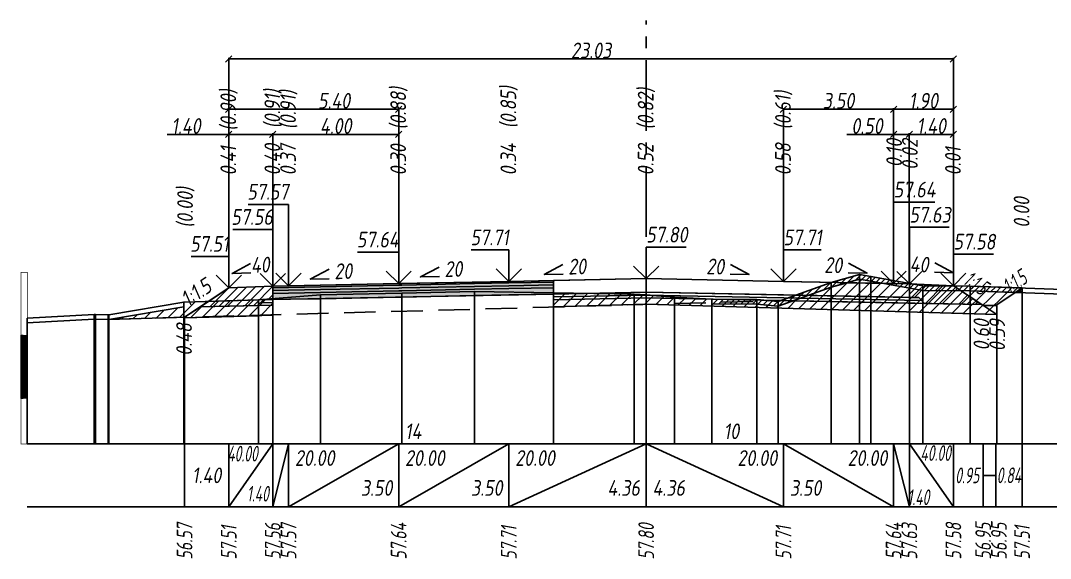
# Model space of a CAD drawing. Extents: x -717 to 1451, y -133302 to 233.
# Drawn here: x 80.4 to 244, y -76728.2 to -76642.7 of the extents above; entities that cross this region are included whole.
import ezdxf
from ezdxf.enums import TextEntityAlignment as Align

# ---------------------------------------------------------------- set-up
doc = ezdxf.new("R2010")
doc.units = 0
doc.linetypes.add('осевая2', pattern=[1.125, 0.75, -0.125, 0.125, -0.125])
doc.linetypes.add('штриховая', pattern=[0.75, 0.5, -0.25])
for name, color, linetype in [('Интерполированный поперечник', 2, 'Continuous'), ('Код_514', 1, 'Continuous'), ('Контур_0', 7, 'Continuous'), ('Контур_2521', 7, 'Continuous'), ('Контур_2564', 7, 'Continuous'), ('Контур_2660', 7, 'Continuous'), ('Контур_2665', 7, 'Continuous'), ('Контур_400', 7, 'Continuous'), ('Контур_508', 7, 'Continuous'), ('Контур_512', 7, 'Continuous'), ('Контур_513', 7, 'Continuous'), ('Красный поперечник', 1, 'Continuous'), ('Линейка абсолютных высот', 7, 'Continuous'), ('Объём_2501', 7, 'Continuous'), ('Объём_2564', 7, 'Continuous'), ('Объём_2650', 7, 'Continuous'), ('Объём_2660', 7, 'Continuous'), ('Объём_2661', 7, 'Continuous'), ('Объём_2662', 7, 'Continuous'), ('Объём_2663', 7, 'Continuous'), ('Объём_2664', 7, 'Continuous'), ('Объём_2665', 7, 'Continuous'), ('Объём_2666', 7, 'Continuous'), ('Объём_2753', 7, 'Continuous'), ('Ось', 1, 'осевая2'), ('Откосы', 7, 'Continuous'), ('Отметки покрытия', 7, 'Continuous'), ('Рабочие отметки', 7, 'Continuous'), ('Рабочие отметки доп.', 7, 'Continuous'), ('Слои выравнивания', 7, 'Continuous'), ('Таблица', 7, 'Continuous'), ('Уклоны проезжей части', 7, 'Continuous'), ('Черный поперечник', 3, 'Continuous')]:
    doc.layers.add(name, color=color, linetype=linetype)
for name, color, linetype, true_color in [('Контур_2540', 2, 'Continuous', 0xffff00), ('Контур_2560', 2, 'Continuous', 0xffff00), ('Контур_2561', 7, 'Continuous', 0xff8040), ('Контур_2562', 3, 'Continuous', 0x00ff00), ('Контур_2563', 7, 'Continuous', 0xff8000), ('Контур_2570', 7, 'Continuous', 0x80ff00), ('Контур_2725', 7, 'Continuous', 0x323232), ('Контур_2736', 4, 'Continuous', 0x00ffff), ('Контур_2760', 7, 'Continuous', 0x323232), ('Контур_2761', 7, 'Continuous', 0x323232), ('Контур_2762', 7, 'Continuous', 0x323232), ('Контур_2763', 7, 'Continuous', 0x323232), ('Контур_402', 7, 'Continuous', 0xff6464), ('Контур_703', 4, 'Continuous', 0x00ffff), ('Контур_707', 4, 'Continuous', 0x00ffff), ('Контур_720', 131, 'Continuous', 0xaaffff), ('Объём_2500', 7, 'Continuous', 0xc0c0c0), ('Объём_2520', 7, 'Continuous', 0x80ffff), ('Объём_2540', 2, 'Continuous', 0xffff00), ('Объём_2560', 2, 'Continuous', 0xffff00), ('Объём_2561', 7, 'Continuous', 0xff8040), ('Объём_2562', 3, 'Continuous', 0x00ff00), ('Объём_2563', 7, 'Continuous', 0xff8000), ('Объём_2570', 7, 'Continuous', 0x80ff00), ('Объём_2600', 7, 'Continuous', 0x808000), ('Объём_2746', 2, 'Continuous', 0xffff00)]:
    doc.layers.add(name, color=color, linetype=linetype, true_color=true_color)
doc.styles.get("Standard").update_dxf_attribs({"font": 'txt', "height": 2.5})
doc.styles.add('М', font='romand.shx', dxfattribs={"width": 0.8, "oblique": 10, "height": 2.5})
doc.dimstyles.get("Standard").update_dxf_attribs({"dimtxt": 0.18, "dimasz": 0.18, "dimexe": 0.18, "dimexo": 0.0625, "dimgap": 0.09, "dimtad": 0, "dimtih": 1, "dimtoh": 1, "dimdec": 4, "dimzin": 0, "dimdsep": 46, "dimtxsty": 'Standard', "dimcen": 0.09, "dimadec": 0, "dimazin": 0, "dimtfac": 1, "dimtdec": 4, "dimtofl": 0, "dimtmove": 0, "dimatfit": 3, "dimfxl": 1, "dimtolj": 1, "dimtzin": 0, "dimarcsym": 0})

# ---------------------------------------------------------------- blocks, each defined once
blk = doc.blocks.new('_Oblique')
at = {"color": 0, "linetype": 'ByBlock', "lineweight": -2}
blk.add_line((-0.5, -0.5), (0.5, 0.5), dxfattribs=at)
blk = doc.blocks.new('*D3132')
at = {"color": 0, "lineweight": -2, "transparency": 16777216}
for p, q in [((221.62, -76684.57), (221.62, -76660.61)), ((221.62, -76660.79), (228.62, -76660.79)), ((228.62, -76684.85), (228.62, -76660.61))]:
    blk.add_line(p, q, dxfattribs=at)
at = {"layer": 'Defpoints', "color": 0, "transparency": 16777216}
for p in [(228.62, -76660.79), (221.62, -76684.63), (228.62, -76684.91)]:
    blk.add_point(p, dxfattribs=at)
at = {"color": 0, "lineweight": -2, "transparency": 16777216, "rotation": 180}
blk.add_blockref('_Oblique', (221.62, -76660.79), dxfattribs=at)
at = {"color": 0, "lineweight": -2, "transparency": 16777216}
blk.add_blockref('_Oblique', (228.62, -76660.79), dxfattribs=at)
at = {"color": 0, "transparency": 16777216, "insert": (225.12, -76659.45), "char_height": 2.5, "width": 0.69, "attachment_point": 5, "style": 'М'}
blk.add_mtext('\\A1;1.40', dxfattribs=at)
blk = doc.blocks.new('*D3133')
at = {"color": 0, "lineweight": -2, "transparency": 16777216}
for p, q in [((113.49, -76660.79), (103.69, -76660.79)), ((113.49, -76685.2), (113.49, -76660.61)), ((120.49, -76660.79), (113.49, -76660.79)), ((120.49, -76684.92), (120.49, -76660.61))]:
    blk.add_line(p, q, dxfattribs=at)
at = {"layer": 'Defpoints', "color": 0, "transparency": 16777216}
for p in [(120.49, -76660.79), (113.49, -76685.26), (120.49, -76684.98)]:
    blk.add_point(p, dxfattribs=at)
at = {"color": 0, "lineweight": -2, "transparency": 16777216, "rotation": 180}
blk.add_blockref('_Oblique', (113.49, -76660.79), dxfattribs=at)
at = {"color": 0, "lineweight": -2, "transparency": 16777216}
blk.add_blockref('_Oblique', (120.49, -76660.79), dxfattribs=at)
at = {"color": 0, "transparency": 16777216, "insert": (106.7, -76659.45), "char_height": 2.5, "width": 0.69, "attachment_point": 5, "style": 'М'}
blk.add_mtext('\\A1;1.40', dxfattribs=at)
blk = doc.blocks.new('*D3134')
at = {"color": 0, "lineweight": -2, "transparency": 16777216}
for p, q in [((219.12, -76660.79), (211.67, -76660.79)), ((219.12, -76684.52), (219.12, -76660.61)), ((221.62, -76660.79), (219.12, -76660.79)), ((221.62, -76684.57), (221.62, -76660.61))]:
    blk.add_line(p, q, dxfattribs=at)
at = {"layer": 'Defpoints', "color": 0, "transparency": 16777216}
for p in [(221.62, -76660.79), (219.12, -76684.58), (221.62, -76684.63)]:
    blk.add_point(p, dxfattribs=at)
at = {"color": 0, "lineweight": -2, "transparency": 16777216, "rotation": 180}
blk.add_blockref('_Oblique', (219.12, -76660.79), dxfattribs=at)
at = {"color": 0, "lineweight": -2, "transparency": 16777216}
blk.add_blockref('_Oblique', (221.62, -76660.79), dxfattribs=at)
at = {"color": 0, "transparency": 16777216, "insert": (214.9, -76659.45), "char_height": 2.5, "width": 0.72, "attachment_point": 5, "style": 'М'}
blk.add_mtext('\\A1;0.50', dxfattribs=at)
blk = doc.blocks.new('*D3135')
at = {"color": 0, "lineweight": -2, "transparency": 16777216}
for p, q in [((120.49, -76684.92), (120.49, -76660.61)), ((120.49, -76660.79), (140.49, -76660.79)), ((140.49, -76684.52), (140.49, -76660.61))]:
    blk.add_line(p, q, dxfattribs=at)
at = {"layer": 'Defpoints', "color": 0, "transparency": 16777216}
for p in [(140.49, -76660.79), (140.49, -76684.58), (120.49, -76684.98)]:
    blk.add_point(p, dxfattribs=at)
at = {"color": 0, "lineweight": -2, "transparency": 16777216, "rotation": 180}
blk.add_blockref('_Oblique', (120.49, -76660.79), dxfattribs=at)
at = {"color": 0, "lineweight": -2, "transparency": 16777216}
blk.add_blockref('_Oblique', (140.49, -76660.79), dxfattribs=at)
at = {"color": 0, "transparency": 16777216, "insert": (130.49, -76659.45), "char_height": 2.5, "width": 0.72, "attachment_point": 5, "style": 'М'}
blk.add_mtext('\\A1;4.00', dxfattribs=at)
blk = doc.blocks.new('*D3136')
at = {"color": 0, "lineweight": -2, "transparency": 16777216}
for p, q in [((201.62, -76684.17), (201.62, -76656.61)), ((219.12, -76656.79), (201.62, -76656.79)), ((219.12, -76684.52), (219.12, -76656.61))]:
    blk.add_line(p, q, dxfattribs=at)
at = {"layer": 'Defpoints', "color": 0, "transparency": 16777216}
for p in [(201.62, -76656.79), (201.62, -76684.23), (219.12, -76684.58)]:
    blk.add_point(p, dxfattribs=at)
at = {"color": 0, "lineweight": -2, "transparency": 16777216, "rotation": 180}
blk.add_blockref('_Oblique', (201.62, -76656.79), dxfattribs=at)
at = {"color": 0, "lineweight": -2, "transparency": 16777216}
blk.add_blockref('_Oblique', (219.12, -76656.79), dxfattribs=at)
at = {"color": 0, "transparency": 16777216, "insert": (210.37, -76655.45), "char_height": 2.5, "width": 0.75, "attachment_point": 5, "style": 'М'}
blk.add_mtext('\\A1;3.50', dxfattribs=at)
blk = doc.blocks.new('*D3137')
at = {"color": 0, "lineweight": -2, "transparency": 16777216}
for p, q in [((219.12, -76684.52), (219.12, -76656.61)), ((228.62, -76656.79), (219.12, -76656.79)), ((228.62, -76684.85), (228.62, -76656.61))]:
    blk.add_line(p, q, dxfattribs=at)
at = {"layer": 'Defpoints', "color": 0, "transparency": 16777216}
for p in [(219.12, -76656.79), (219.12, -76684.58), (228.62, -76684.91)]:
    blk.add_point(p, dxfattribs=at)
at = {"color": 0, "lineweight": -2, "transparency": 16777216, "rotation": 180}
blk.add_blockref('_Oblique', (219.12, -76656.79), dxfattribs=at)
at = {"color": 0, "lineweight": -2, "transparency": 16777216}
blk.add_blockref('_Oblique', (228.62, -76656.79), dxfattribs=at)
at = {"color": 0, "transparency": 16777216, "insert": (223.87, -76655.45), "char_height": 2.5, "width": 0.69, "attachment_point": 5, "style": 'М'}
blk.add_mtext('\\A1;1.90', dxfattribs=at)
blk = doc.blocks.new('*D3138')
at = {"color": 0, "lineweight": -2, "transparency": 16777216}
for p, q in [((113.49, -76685.2), (113.49, -76656.61)), ((113.49, -76656.79), (140.49, -76656.79)), ((140.49, -76684.52), (140.49, -76656.61))]:
    blk.add_line(p, q, dxfattribs=at)
at = {"layer": 'Defpoints', "color": 0, "transparency": 16777216}
for p in [(140.49, -76656.79), (140.49, -76684.58), (113.49, -76685.26)]:
    blk.add_point(p, dxfattribs=at)
at = {"color": 0, "lineweight": -2, "transparency": 16777216, "rotation": 180}
blk.add_blockref('_Oblique', (113.49, -76656.79), dxfattribs=at)
at = {"color": 0, "lineweight": -2, "transparency": 16777216}
blk.add_blockref('_Oblique', (140.49, -76656.79), dxfattribs=at)
at = {"color": 0, "transparency": 16777216, "insert": (130.22, -76655.45), "char_height": 2.5, "width": 0.75, "attachment_point": 5, "style": 'М'}
blk.add_mtext('\\A1;5.40', dxfattribs=at)
blk = doc.blocks.new('*D3139')
at = {"color": 0, "lineweight": -2, "transparency": 16777216}
for p, q in [((113.49, -76685.2), (113.49, -76648.61)), ((113.49, -76648.79), (228.62, -76648.79)), ((228.62, -76684.85), (228.62, -76648.61))]:
    blk.add_line(p, q, dxfattribs=at)
at = {"layer": 'Defpoints', "color": 0, "transparency": 16777216}
for p in [(228.62, -76648.79), (113.49, -76685.26), (228.62, -76684.91)]:
    blk.add_point(p, dxfattribs=at)
at = {"color": 0, "lineweight": -2, "transparency": 16777216, "rotation": 180}
blk.add_blockref('_Oblique', (113.49, -76648.79), dxfattribs=at)
at = {"color": 0, "lineweight": -2, "transparency": 16777216}
blk.add_blockref('_Oblique', (228.62, -76648.79), dxfattribs=at)
at = {"color": 0, "transparency": 16777216, "insert": (171.06, -76647.45), "char_height": 2.5, "width": 0.93, "attachment_point": 5, "style": 'М'}
blk.add_mtext('\\A1;23.03', dxfattribs=at)

msp = doc.modelspace()

# ---------------------------------------------------------------- hatches: boundary and pattern name
at = {"layer": 'Линейка абсолютных высот'}
h = msp.add_hatch(dxfattribs=at)
h.set_pattern_fill('ANSI37', scale=0.3, style=0)
h.set_pattern_definition([(45.00000125, (1.46734, -2498.949235), (-0.026516505928, 0.026516504769), []), (135.00000034, (1.46734, -2498.949235), (-0.02651650519, -0.026516505506), [])])
h.paths.add_polyline_path([(81.467, -76702.74), (81.467, -76692.74), (80.467, -76692.74), (80.467, -76702.74)])
at = {"layer": 'Объём_2563'}
h = msp.add_hatch(dxfattribs=at)
h.set_pattern_fill('ANSI31', color=256, scale=0.3)
h.paths.add_polyline_path([(224.043, -76687.663), (223.124, -76686.745), (221.624, -76686.715), (221.624, -76684.565), (228.624, -76684.845), (233.124, -76687.845)])
h = msp.add_hatch(dxfattribs=at)
h.set_pattern_fill('ANSI31', color=256, scale=0.3)
h.paths.add_polyline_path([(113.489, -76685.195), (120.489, -76684.915), (120.489, -76687.065), (118.989, -76687.095), (118.071, -76688.013), (108.989, -76688.195)])
at = {"layer": 'Объём_2570'}
h = msp.add_hatch(dxfattribs=at)
h.set_pattern_fill('ANSI31', color=256, scale=0.2)
h.paths.add_polyline_path([(239.531, -76685.963), (231.28, -76685.682), (223.76, -76685.599), (215.52, -76684.112), (213.704, -76683.8), (209.223, -76685.101), (200.767, -76688.101), (197.372, -76687.774), (190.226, -76687.714), (190.226, -76686.964), (197.372, -76687.024), (200.767, -76687.351), (209.223, -76684.351), (213.704, -76683.05), (215.52, -76683.362), (223.76, -76684.849), (231.28, -76684.932), (239.531, -76685.213)])
at = {"layer": 'Объём_2600'}
h = msp.add_hatch(dxfattribs=at)
h.set_pattern_fill('ANSI31', color=6, scale=0.4)
h.paths.add_polyline_path([(235.533, -76687.879), (235.533, -76689.45), (179.807, -76687.779), (179.807, -76686.317), (184.301, -76686.665), (190.226, -76686.964), (190.226, -76687.714), (197.372, -76687.774), (200.767, -76688.101), (209.223, -76685.101), (213.704, -76683.8), (215.52, -76684.112), (223.76, -76685.599), (231.28, -76685.682), (238.461, -76685.927)])
h = msp.add_hatch(dxfattribs=at)
h.set_pattern_fill('ANSI31', color=6, scale=0.4)
h.paths.add_polyline_path([(165.09, -76688.22), (165.09, -76685.979), (177.912, -76686.17), (179.807, -76686.317), (179.807, -76687.779)])
h = msp.add_hatch(dxfattribs=at)
h.set_pattern_fill('HONEY', color=5, scale=0.3)
h.paths.add_polyline_path([(238.461, -76685.927), (239.531, -76685.213), (239.531, -76685.963)])
h = msp.add_hatch(dxfattribs=at)
h.set_pattern_fill('ANSI31', color=6, scale=0.4)
h.paths.add_polyline_path([(106.467, -76689.979), (106.467, -76689.876), (94.432, -76690.205), (106.347, -76688.212), (106.347, -76687.462), (118.192, -76687.114), (120.489, -76686.929), (120.489, -76689.558)])
at = {"layer": 'Слои выравнивания'}
for color, points in [(2, [(120.489, -76684.915), (122.989, -76684.865), (128.043, -76684.764), (140.489, -76684.515), (140.978, -76684.505), (152.531, -76684.274), (157.989, -76684.165), (165.09, -76684.023), (165.09, -76684.273), (157.989, -76684.415), (152.531, -76684.524), (140.978, -76684.755), (140.489, -76684.765), (128.043, -76685.014), (122.989, -76685.115), (120.489, -76685.165)]), (3, [(120.489, -76685.165), (122.989, -76685.115), (128.043, -76685.014), (140.489, -76684.765), (140.978, -76684.755), (152.531, -76684.524), (157.989, -76684.415), (165.09, -76684.273), (165.09, -76684.723), (157.989, -76684.865), (152.531, -76684.974), (140.978, -76685.205), (140.489, -76685.215), (128.043, -76685.464), (122.989, -76685.565), (120.489, -76685.615)]), (4, [(120.489, -76685.615), (122.989, -76685.565), (128.043, -76685.464), (140.489, -76685.215), (140.978, -76685.205), (152.531, -76684.974), (157.989, -76684.865), (165.09, -76684.723), (165.09, -76685.173), (157.989, -76685.315), (152.531, -76685.424), (140.978, -76685.655), (140.489, -76685.665), (128.043, -76685.914), (122.989, -76686.015), (120.489, -76686.065)]), (5, [(120.489, -76686.065), (122.989, -76686.015), (128.043, -76685.914), (140.489, -76685.665), (140.978, -76685.655), (152.531, -76685.424), (157.989, -76685.315), (165.09, -76685.173), (165.09, -76686.173), (157.989, -76686.315), (152.531, -76686.424), (140.978, -76686.655), (140.489, -76686.665), (128.043, -76686.914), (122.989, -76687.015), (120.489, -76687.065)])]:
    msp.add_hatch(color=color, dxfattribs=at).paths.add_polyline_path(points)

# ---------------------------------------------------------------- linework, layer by layer
at = {"layer": 'Интерполированный поперечник', "linetype": 'штриховая', "ltscale": 10, "flags": 128}
msp.add_lwpolyline([(94.33, -76690.216), (201.624, -76687.215)], dxfattribs=at)
at = {"layer": 'Код_514'}
for p, q in [((106.467, -76720), (106.467, -76710)), ((113.489, -76720), (113.489, -76710)), ((113.489, -76720), (120.489, -76710)), ((120.489, -76720), (120.489, -76710)), ((120.489, -76720), (122.989, -76710)), ((122.989, -76720), (122.989, -76710)), ((122.989, -76720), (140.489, -76710)), ((140.489, -76720), (140.489, -76710)), ((140.489, -76720), (157.989, -76710)), ((157.989, -76720), (157.989, -76710)), ((157.989, -76720), (179.807, -76710)), ((179.807, -76720), (179.807, -76710)), ((179.807, -76710), (201.624, -76720)), ((201.624, -76720), (201.624, -76710)), ((201.624, -76710), (219.124, -76720)), ((219.124, -76720), (219.124, -76710)), ((219.124, -76710), (221.624, -76720)), ((221.624, -76720), (221.624, -76710)), ((221.624, -76710), (228.624, -76720)), ((228.624, -76720), (228.624, -76710)), ((233.354, -76720), (233.354, -76710)), ((235.354, -76720), (235.354, -76710)), ((239.531, -76720), (239.531, -76710)), ((233.354, -76715), (235.354, -76715))]:
    msp.add_line(p, q, dxfattribs=at)
at = {"layer": 'Контур_0', "color": 18, "true_color": 0x000000, "flags": 128}
for points in [[(165.09, -76684.023), (179.807, -76683.729), (179.807, -76685.879), (165.09, -76686.173), (165.09, -76684.023), (165.09, -76684.023)], [(201.624, -76684.165), (221.624, -76684.565), (221.624, -76686.715), (179.807, -76685.879), (179.807, -76683.729), (201.624, -76684.165), (201.624, -76684.165)], [(165.09, -76686.173), (179.807, -76685.879), (179.807, -76686.779), (165.09, -76687.073), (165.09, -76686.173), (165.09, -76686.173)], [(201.624, -76686.315), (223.124, -76686.745), (224.043, -76687.663), (179.807, -76686.779), (179.807, -76685.879), (201.624, -76686.315), (201.624, -76686.315)], [(108.989, -76688.195), (118.071, -76688.013), (118.989, -76687.095), (120.489, -76687.065)], [(118.989, -76687.095), (120.489, -76687.065), (120.489, -76687.965), (118.071, -76688.013), (118.989, -76687.095), (118.989, -76687.095)], [(221.624, -76686.715), (223.124, -76686.745), (224.043, -76687.663), (233.124, -76687.845)]]:
    msp.add_lwpolyline(points, dxfattribs=at)
at = {"layer": 'Контур_2521', "color": 18, "true_color": 0x000000, "flags": 128}
for points in [[(165.09, -76686.623), (179.807, -76686.329)], [(179.807, -76686.329), (223.584, -76687.204)], [(118.53, -76687.554), (120.489, -76687.515)]]:
    msp.add_lwpolyline(points, dxfattribs=at)
at = {"layer": 'Контур_2540', "flags": 128}
for points in [[(106.467, -76689.979), (106.467, -76689.876), (108.989, -76688.195), (120.489, -76687.965), (120.489, -76689.558), (106.467, -76689.979), (106.467, -76689.979)], [(165.09, -76687.073), (179.807, -76686.779), (179.807, -76687.779), (165.09, -76688.22), (165.09, -76687.073), (165.09, -76687.073)], [(235.533, -76689.45), (179.807, -76687.779), (179.807, -76686.779), (233.124, -76687.845), (235.533, -76689.45), (235.533, -76689.45)]]:
    msp.add_lwpolyline(points, dxfattribs=at)
at = {"layer": 'Контур_2560', "flags": 128}
for points in [[(221.624, -76684.565), (228.624, -76684.845), (228.624, -76684.845), (228.624, -76684.845)], [(113.489, -76685.195), (113.489, -76685.195), (113.489, -76685.195), (120.489, -76684.915)]]:
    msp.add_lwpolyline(points, dxfattribs=at)
at = {"layer": 'Контур_2561', "flags": 128}
for points in [[(221.624, -76684.565), (221.624, -76684.565), (228.624, -76684.845), (228.624, -76684.845), (221.624, -76684.565)], [(120.489, -76684.915), (120.489, -76684.915), (113.489, -76685.195), (113.489, -76685.195), (120.489, -76684.915)]]:
    msp.add_lwpolyline(points, dxfattribs=at)
at = {"layer": 'Контур_2562', "flags": 128}
for points in [[(228.624, -76684.845), (228.624, -76684.845), (228.624, -76684.845), (228.624, -76684.845), (228.624, -76684.845)], [(113.489, -76685.195), (113.489, -76685.195), (113.489, -76685.195), (113.489, -76685.195), (113.489, -76685.195)]]:
    msp.add_lwpolyline(points, dxfattribs=at)
at = {"layer": 'Контур_2563', "flags": 128}
for points in [[(224.043, -76687.663), (223.124, -76686.745), (221.624, -76686.715), (221.624, -76684.565), (228.624, -76684.845), (233.124, -76687.845), (224.043, -76687.663), (224.043, -76687.663)], [(113.489, -76685.195), (120.489, -76684.915), (120.489, -76687.065), (118.989, -76687.095), (118.071, -76688.013), (108.989, -76688.195), (113.489, -76685.195), (113.489, -76685.195)]]:
    msp.add_lwpolyline(points, dxfattribs=at)
at = {"layer": 'Контур_2564', "flags": 128}
for points in [[(221.624, -76684.565), (228.624, -76684.845)], [(113.489, -76685.195), (120.489, -76684.915)]]:
    msp.add_lwpolyline(points, dxfattribs=at)
at = {"layer": 'Контур_2570', "flags": 128}
msp.add_lwpolyline([(81.467, -76690.75), (92.116, -76690.166), (92.331, -76690.159), (94.33, -76690.216), (94.373, -76690.212), (94.388, -76690.212), (94.388, -76690.212), (94.402, -76690.209), (94.432, -76690.205), (106.347, -76688.212), (106.347, -76687.462), (118.192, -76687.114), (128.043, -76686.323), (140.978, -76686.024), (152.531, -76685.749), (165.09, -76685.979), (177.912, -76686.17), (179.807, -76686.317), (184.301, -76686.665), (190.226, -76686.964), (190.226, -76687.714), (197.372, -76687.774), (200.767, -76688.101), (209.223, -76685.101), (213.704, -76683.8), (215.52, -76684.112), (223.76, -76685.599), (231.28, -76685.682), (247.421, -76686.232)], dxfattribs=at)
at = {"layer": 'Контур_2660', "flags": 128}
for points in [[(165.09, -76688.22), (179.807, -76687.779)], [(179.807, -76687.779), (235.533, -76689.45)], [(106.467, -76689.979), (120.489, -76689.558)]]:
    msp.add_lwpolyline(points, dxfattribs=at)
at = {"layer": 'Контур_2665', "flags": 128}
for points in [[(228.624, -76684.845), (228.624, -76684.845)], [(113.489, -76685.195), (113.489, -76685.195)]]:
    msp.add_lwpolyline(points, dxfattribs=at)
at = {"layer": 'Контур_2725', "flags": 128}
msp.add_lwpolyline([(120.489, -76687.065), (122.989, -76687.015), (128.043, -76686.914), (140.489, -76686.665), (140.978, -76686.655), (152.531, -76686.424), (157.989, -76686.315), (165.09, -76686.173)], dxfattribs=at)
at = {"layer": 'Контур_2736', "flags": 128}
for points in [[(228.624, -76684.845), (228.624, -76684.845)], [(113.489, -76685.195), (106.467, -76689.876)]]:
    msp.add_lwpolyline(points, dxfattribs=at)
at = {"layer": 'Контур_2760', "flags": 128}
msp.add_lwpolyline([(120.489, -76684.915), (122.989, -76684.865), (128.043, -76684.764), (140.489, -76684.515), (140.978, -76684.505), (152.531, -76684.274), (157.989, -76684.165), (165.09, -76684.023)], dxfattribs=at)
at = {"layer": 'Контур_2761', "flags": 128}
msp.add_lwpolyline([(120.489, -76685.165), (122.989, -76685.115), (128.043, -76685.014), (140.489, -76684.765), (140.978, -76684.755), (152.531, -76684.524), (157.989, -76684.415), (165.09, -76684.273)], dxfattribs=at)
at = {"layer": 'Контур_2762', "flags": 128}
msp.add_lwpolyline([(120.489, -76685.615), (122.989, -76685.565), (128.043, -76685.464), (140.489, -76685.215), (140.978, -76685.205), (152.531, -76684.974), (157.989, -76684.865), (165.09, -76684.723)], dxfattribs=at)
at = {"layer": 'Контур_2763', "flags": 128}
msp.add_lwpolyline([(120.489, -76686.065), (122.989, -76686.015), (128.043, -76685.914), (140.489, -76685.665), (140.978, -76685.655), (152.531, -76685.424), (157.989, -76685.315), (165.09, -76685.173)], dxfattribs=at)
at = {"layer": 'Контур_400', "flags": 128}
for points in [[(120.489, -76684.915), (122.989, -76684.865), (122.989, -76684.865), (140.489, -76684.515), (140.489, -76684.515), (140.489, -76684.515), (140.489, -76684.515), (157.989, -76684.165), (179.807, -76683.729)], [(179.807, -76683.729), (201.624, -76684.165), (219.124, -76684.515), (219.124, -76684.515), (219.124, -76684.515), (219.124, -76684.515), (219.124, -76684.515), (219.124, -76684.515), (221.624, -76684.565)]]:
    msp.add_lwpolyline(points, dxfattribs=at)
at = {"layer": 'Контур_402', "flags": 128}
msp.add_lwpolyline([(106.467, -76689.979), (120.489, -76689.558), (120.489, -76687.065), (165.09, -76686.173), (165.09, -76688.22), (179.807, -76687.779), (235.533, -76689.45)], dxfattribs=at)
at = {"layer": 'Контур_508', "flags": 128}
msp.add_lwpolyline([(106.467, -76689.979), (120.489, -76689.558), (120.489, -76687.065), (165.09, -76686.173), (165.09, -76688.22), (179.807, -76687.779), (235.533, -76689.45), (235.533, -76687.879), (239.531, -76685.213)], dxfattribs=at)
at = {"layer": 'Контур_512', "flags": 128}
for points in [[(165.09, -76688.22), (179.807, -76687.779), (235.533, -76689.45), (235.533, -76687.879), (239.531, -76685.213)], [(106.467, -76689.979), (120.489, -76689.558)]]:
    msp.add_lwpolyline(points, dxfattribs=at)
at = {"layer": 'Контур_513', "flags": 128}
msp.add_lwpolyline([(106.467, -76689.979), (120.489, -76689.558), (120.489, -76687.065), (165.09, -76686.173), (165.09, -76688.22), (179.807, -76687.779), (235.533, -76689.45), (235.533, -76687.879), (239.531, -76685.213)], dxfattribs=at)
at = {"layer": 'Контур_703', "flags": 128}
for points in [[(228.624, -76684.845), (228.624, -76684.845)], [(228.624, -76684.845), (233.354, -76687.998)], [(228.624, -76684.845), (233.354, -76687.998)], [(113.489, -76685.195), (106.467, -76689.876)]]:
    msp.add_lwpolyline(points, dxfattribs=at)
at = {"layer": 'Контур_707', "flags": 128}
msp.add_lwpolyline([(235.354, -76687.998), (239.531, -76685.213)], dxfattribs=at)
msp.add_lwpolyline([(235.354, -76687.998), (239.531, -76685.213)], dxfattribs=at)
at = {"layer": 'Контур_720', "flags": 128}
msp.add_lwpolyline([(233.354, -76687.998), (235.354, -76687.998)], dxfattribs=at)
at = {"layer": 'Красный поперечник'}
for p, q in [((120.489, -76684.915), (122.989, -76684.865)), ((122.989, -76684.865), (140.489, -76684.515)), ((140.489, -76684.515), (157.989, -76684.165)), ((157.989, -76684.165), (179.807, -76683.729)), ((179.807, -76683.729), (201.624, -76684.165)), ((201.624, -76684.165), (219.124, -76684.515)), ((219.124, -76684.515), (221.624, -76684.565)), ((221.624, -76684.565), (228.624, -76684.845)), ((228.624, -76684.845), (233.354, -76687.998)), ((106.467, -76689.876), (113.489, -76685.195)), ((113.489, -76685.195), (120.489, -76684.915)), ((235.354, -76687.998), (239.531, -76685.213)), ((239.531, -76685.213), (239.531, -76710)), ((179.807, -76687.779), (179.807, -76710)), ((233.354, -76687.998), (235.354, -76687.998)), ((235.533, -76687.879), (235.533, -76710)), ((120.489, -76689.558), (120.489, -76710)), ((165.09, -76688.22), (165.09, -76710)), ((235.533, -76689.45), (235.533, -76710)), ((106.467, -76689.979), (106.467, -76710))]:
    msp.add_line(p, q, dxfattribs=at)
at = {"layer": 'Линейка абсолютных высот', "color": 7, "const_width": 0.1, "flags": 128}
for points in [[(81.467, -76692.74), (81.467, -76682.74), (80.467, -76682.74), (80.467, -76692.74), (81.467, -76692.74)], [(81.467, -76702.74), (81.467, -76692.74), (80.467, -76692.74), (80.467, -76702.74), (81.467, -76702.74)], [(81.467, -76710), (81.467, -76702.74), (80.467, -76702.74), (80.467, -76710), (81.467, -76710)]]:
    msp.add_lwpolyline(points, dxfattribs=at)
at = {"layer": 'Объём_2500', "color": 18, "true_color": 0x000000, "flags": 128}
for points in [[(165.09, -76684.023), (179.807, -76683.729), (179.807, -76685.879), (165.09, -76686.173), (165.09, -76684.023), (165.09, -76684.023)], [(201.624, -76684.165), (221.624, -76684.565), (221.624, -76686.715), (179.807, -76685.879), (179.807, -76683.729), (201.624, -76684.165), (201.624, -76684.165)]]:
    msp.add_lwpolyline(points, dxfattribs=at)
at = {"layer": 'Объём_2501', "flags": 128}
for points in [[(120.489, -76684.915), (122.989, -76684.865), (122.989, -76684.865), (140.489, -76684.515), (140.489, -76684.515), (140.489, -76684.515), (140.489, -76684.515), (157.989, -76684.165), (179.807, -76683.729)], [(120.489, -76684.915), (122.989, -76684.865), (122.989, -76684.865), (140.489, -76684.515)], [(179.807, -76683.729), (201.624, -76684.165), (219.124, -76684.515), (219.124, -76684.515), (219.124, -76684.515), (219.124, -76684.515), (219.124, -76684.515), (219.124, -76684.515), (221.624, -76684.565)]]:
    msp.add_lwpolyline(points, dxfattribs=at)
at = {"layer": 'Объём_2520', "color": 250, "flags": 128}
for points in [[(165.09, -76686.173), (179.807, -76685.879), (179.807, -76686.779), (165.09, -76687.073), (165.09, -76686.173), (165.09, -76686.173)], [(201.624, -76686.315), (223.124, -76686.745), (224.043, -76687.663), (179.807, -76686.779), (179.807, -76685.879), (201.624, -76686.315), (201.624, -76686.315)], [(118.989, -76687.095), (120.489, -76687.065), (120.489, -76687.965), (118.071, -76688.013), (118.989, -76687.095), (118.989, -76687.095)], [(118.989, -76687.095), (120.489, -76687.065), (120.489, -76687.965), (118.071, -76688.013), (118.989, -76687.095), (118.989, -76687.095)]]:
    msp.add_lwpolyline(points, dxfattribs=at)
at = {"layer": 'Объём_2540', "flags": 128}
for points in [[(106.467, -76689.979), (106.467, -76689.876), (108.989, -76688.195), (120.489, -76687.965), (120.489, -76689.558), (106.467, -76689.979), (106.467, -76689.979)], [(106.467, -76689.979), (106.467, -76689.876), (108.989, -76688.195), (120.489, -76687.965), (120.489, -76689.558), (106.467, -76689.979), (106.467, -76689.979)], [(165.09, -76687.073), (179.807, -76686.779), (179.807, -76687.779), (165.09, -76688.22), (165.09, -76687.073), (165.09, -76687.073)], [(235.533, -76689.45), (179.807, -76687.779), (179.807, -76686.779), (233.124, -76687.845), (235.533, -76689.45), (235.533, -76689.45)]]:
    msp.add_lwpolyline(points, dxfattribs=at)
at = {"layer": 'Объём_2560', "flags": 128}
for points in [[(221.624, -76684.565), (228.624, -76684.845), (228.624, -76684.845), (228.624, -76684.845)], [(113.489, -76685.195), (113.489, -76685.195), (113.489, -76685.195), (120.489, -76684.915)], [(113.489, -76685.195), (113.489, -76685.195), (113.489, -76685.195), (120.489, -76684.915)]]:
    msp.add_lwpolyline(points, dxfattribs=at)
at = {"layer": 'Объём_2561', "flags": 128}
for points in [[(221.624, -76684.565), (221.624, -76684.565), (228.624, -76684.845), (228.624, -76684.845), (221.624, -76684.565)], [(120.489, -76684.915), (120.489, -76684.915), (113.489, -76685.195), (113.489, -76685.195), (120.489, -76684.915)], [(120.489, -76684.915), (120.489, -76684.915), (113.489, -76685.195), (113.489, -76685.195), (120.489, -76684.915)]]:
    msp.add_lwpolyline(points, dxfattribs=at)
at = {"layer": 'Объём_2562', "flags": 128}
for points in [[(228.624, -76684.845), (228.624, -76684.845), (228.624, -76684.845), (228.624, -76684.845), (228.624, -76684.845)], [(113.489, -76685.195), (113.489, -76685.195), (113.489, -76685.195), (113.489, -76685.195), (113.489, -76685.195)], [(113.489, -76685.195), (113.489, -76685.195), (113.489, -76685.195), (113.489, -76685.195), (113.489, -76685.195)]]:
    msp.add_lwpolyline(points, dxfattribs=at)
at = {"layer": 'Объём_2563', "color": 250, "flags": 128}
for points in [[(224.043, -76687.663), (223.124, -76686.745), (221.624, -76686.715), (221.624, -76684.565), (228.624, -76684.845), (233.124, -76687.845), (224.043, -76687.663), (224.043, -76687.663)], [(113.489, -76685.195), (120.489, -76684.915), (120.489, -76687.065), (118.989, -76687.095), (118.071, -76688.013), (108.989, -76688.195), (113.489, -76685.195), (113.489, -76685.195)], [(113.489, -76685.195), (120.489, -76684.915), (120.489, -76687.065), (118.989, -76687.095), (118.071, -76688.013), (108.989, -76688.195), (113.489, -76685.195), (113.489, -76685.195)]]:
    msp.add_lwpolyline(points, dxfattribs=at)
at = {"layer": 'Объём_2564', "flags": 128}
for points in [[(221.624, -76684.565), (228.624, -76684.845)], [(113.489, -76685.195), (120.489, -76684.915)], [(113.489, -76685.195), (120.489, -76684.915)]]:
    msp.add_lwpolyline(points, dxfattribs=at)
at = {"layer": 'Объём_2570', "flags": 128}
msp.add_lwpolyline([(239.531, -76685.963), (231.28, -76685.682), (223.76, -76685.599), (215.52, -76684.112), (213.704, -76683.8), (209.223, -76685.101), (200.767, -76688.101), (197.372, -76687.774), (190.226, -76687.714), (190.226, -76686.964), (197.372, -76687.024), (200.767, -76687.351), (209.223, -76684.351), (213.704, -76683.05), (215.52, -76683.362), (223.76, -76684.849), (231.28, -76684.932), (239.531, -76685.213), (239.531, -76685.963), (239.531, -76685.963)], dxfattribs=at)
at = {"layer": 'Объём_2600', "color": 5, "flags": 128}
msp.add_lwpolyline([(238.461, -76685.927), (239.531, -76685.213), (239.531, -76685.963), (238.461, -76685.927), (238.461, -76685.927)], dxfattribs=at)
at = {"layer": 'Объём_2650', "color": 6, "flags": 128}
for points in [[(235.533, -76687.879), (235.533, -76689.45), (179.807, -76687.779), (179.807, -76686.317), (184.301, -76686.665), (190.226, -76686.964), (190.226, -76687.714), (197.372, -76687.774), (200.767, -76688.101), (209.223, -76685.101), (213.704, -76683.8), (215.52, -76684.112), (223.76, -76685.599), (231.28, -76685.682), (238.461, -76685.927), (235.533, -76687.879), (235.533, -76687.879)], [(165.09, -76688.22), (165.09, -76685.979), (177.912, -76686.17), (179.807, -76686.317), (179.807, -76687.779), (165.09, -76688.22), (165.09, -76688.22)], [(106.467, -76689.979), (106.467, -76689.876), (94.432, -76690.205), (106.347, -76688.212), (106.347, -76687.462), (118.192, -76687.114), (120.489, -76686.929), (120.489, -76689.558), (106.467, -76689.979), (106.467, -76689.979)], [(106.467, -76689.979), (106.467, -76689.876), (94.432, -76690.205), (106.347, -76688.212), (106.347, -76687.462), (118.192, -76687.114), (120.489, -76686.929), (120.489, -76689.558), (106.467, -76689.979), (106.467, -76689.979)], [(94.33, -76690.216), (94.388, -76690.212), (94.33, -76690.216), (94.33, -76690.216)], [(94.33, -76690.216), (94.388, -76690.212), (94.33, -76690.216), (94.33, -76690.216)]]:
    msp.add_lwpolyline(points, dxfattribs=at)
at = {"layer": 'Объём_2660', "flags": 128}
for points in [[(165.09, -76688.22), (179.807, -76687.779)], [(179.807, -76687.779), (235.533, -76689.45)], [(106.467, -76689.979), (120.489, -76689.558)], [(106.467, -76689.979), (120.489, -76689.558)]]:
    msp.add_lwpolyline(points, dxfattribs=at)
at = {"layer": 'Объём_2661', "flags": 128}
for points in [[(228.624, -76684.845), (233.354, -76687.998)], [(113.489, -76685.195), (106.467, -76689.876)], [(113.489, -76685.195), (106.467, -76689.876)]]:
    msp.add_lwpolyline(points, dxfattribs=at)
at = {"layer": 'Объём_2662', "flags": 128}
msp.add_lwpolyline([(235.354, -76687.998), (239.531, -76685.213)], dxfattribs=at)
at = {"layer": 'Объём_2663', "flags": 128}
msp.add_lwpolyline([(233.354, -76687.998), (235.354, -76687.998)], dxfattribs=at)
at = {"layer": 'Объём_2664', "flags": 128}
msp.add_lwpolyline([(233.354, -76687.998), (235.354, -76687.998)], dxfattribs=at)
at = {"layer": 'Объём_2665', "flags": 128}
for points in [[(228.624, -76684.845), (228.624, -76684.845)], [(113.489, -76685.195), (113.489, -76685.195)], [(113.489, -76685.195), (113.489, -76685.195)]]:
    msp.add_lwpolyline(points, dxfattribs=at)
at = {"layer": 'Объём_2666', "flags": 128}
for points in [[(228.624, -76684.845), (228.624, -76684.845)], [(113.489, -76685.195), (106.467, -76689.876)], [(113.489, -76685.195), (106.467, -76689.876)]]:
    msp.add_lwpolyline(points, dxfattribs=at)
at = {"layer": 'Объём_2746', "flags": 128}
for points in [[(177.912, -76686.17), (184.301, -76686.665), (190.226, -76686.964), (190.226, -76687.714), (197.372, -76687.774), (200.767, -76688.101), (209.223, -76685.101), (211.749, -76684.368), (217.582, -76684.484), (223.76, -76685.599), (229.857, -76685.667), (233.354, -76687.998), (235.354, -76687.998), (235.533, -76687.879), (235.533, -76689.45), (179.807, -76687.779), (165.09, -76688.22), (165.09, -76685.979), (177.912, -76686.17), (177.912, -76686.17)], [(110.262, -76687.347), (118.192, -76687.114), (118.192, -76689.627), (106.467, -76689.979), (106.467, -76689.876), (110.262, -76687.347), (110.262, -76687.347)], [(110.262, -76687.347), (118.192, -76687.114), (118.192, -76689.627), (106.467, -76689.979), (106.467, -76689.876), (110.262, -76687.347), (110.262, -76687.347)]]:
    msp.add_lwpolyline(points, dxfattribs=at)
at = {"layer": 'Объём_2753', "flags": 128}
msp.add_lwpolyline([(165.09, -76684.023), (165.09, -76684.023)], dxfattribs=at)
at = {"layer": 'Ось', "ltscale": 15}
msp.add_line((179.807, -76693.971), (179.807, -76642.7), dxfattribs=at)
at = {"layer": 'Отметки покрытия', "color": 1}
for p, q in [((219.124, -76684.515), (219.124, -76671.565)), ((219.124, -76671.565), (225.674, -76671.565)), ((122.989, -76671.915), (116.589, -76671.915)), ((122.989, -76684.865), (122.989, -76671.915)), ((120.489, -76675.915), (114.139, -76675.915)), ((120.489, -76684.915), (120.489, -76675.915)), ((221.624, -76684.565), (221.624, -76675.565)), ((221.624, -76675.565), (227.974, -76675.565)), ((140.489, -76679.515), (133.939, -76679.515)), ((140.489, -76684.515), (140.489, -76679.515)), ((157.989, -76679.165), (151.989, -76679.165)), ((157.989, -76684.165), (157.989, -76679.165)), ((179.807, -76683.729), (179.807, -76678.729)), ((179.807, -76678.729), (186.157, -76678.729)), ((201.624, -76684.165), (201.624, -76679.165)), ((201.624, -76679.165), (207.624, -76679.165)), ((228.624, -76684.845), (228.624, -76679.845)), ((228.624, -76679.845), (234.974, -76679.845)), ((113.489, -76680.195), (107.539, -76680.195)), ((113.489, -76685.195), (113.489, -76680.195)), ((113.489, -76685.195), (111.489, -76683.195)), ((113.489, -76685.195), (115.489, -76683.195)), ((120.489, -76684.915), (118.489, -76682.915)), ((120.489, -76684.915), (122.489, -76682.915)), ((122.989, -76684.865), (120.989, -76682.865)), ((122.989, -76684.865), (124.989, -76682.865)), ((140.489, -76684.515), (138.489, -76682.515)), ((140.489, -76684.515), (142.489, -76682.515)), ((157.989, -76684.165), (155.989, -76682.165)), ((157.989, -76684.165), (159.989, -76682.165)), ((179.807, -76683.729), (177.807, -76681.729)), ((179.807, -76683.729), (181.807, -76681.729)), ((201.624, -76684.165), (199.624, -76682.165)), ((201.624, -76684.165), (203.624, -76682.165)), ((219.124, -76684.515), (217.124, -76682.515)), ((219.124, -76684.515), (221.124, -76682.515)), ((221.624, -76684.565), (219.624, -76682.565)), ((221.624, -76684.565), (223.624, -76682.565)), ((228.624, -76684.845), (226.624, -76682.845)), ((228.624, -76684.845), (230.624, -76682.845))]:
    msp.add_line(p, q, dxfattribs=at)
at = {"layer": 'Слои выравнивания'}
for p, q in [((165.09, -76684.023), (165.09, -76710)), ((221.624, -76684.565), (221.624, -76710)), ((120.489, -76684.915), (120.489, -76710))]:
    msp.add_line(p, q, dxfattribs=at)
at = {"layer": 'Слои выравнивания', "color": 2, "flags": 128}
msp.add_lwpolyline([(120.489, -76684.915), (122.989, -76684.865), (128.043, -76684.764), (140.489, -76684.515), (140.978, -76684.505), (152.531, -76684.274), (157.989, -76684.165), (165.09, -76684.023), (165.09, -76684.273), (157.989, -76684.415), (152.531, -76684.524), (140.978, -76684.755), (140.489, -76684.765), (128.043, -76685.014), (122.989, -76685.115), (120.489, -76685.165)], close=True, dxfattribs=at)
at = {"layer": 'Слои выравнивания', "color": 3, "flags": 128}
msp.add_lwpolyline([(120.489, -76685.165), (122.989, -76685.115), (128.043, -76685.014), (140.489, -76684.765), (140.978, -76684.755), (152.531, -76684.524), (157.989, -76684.415), (165.09, -76684.273), (165.09, -76684.723), (157.989, -76684.865), (152.531, -76684.974), (140.978, -76685.205), (140.489, -76685.215), (128.043, -76685.464), (122.989, -76685.565), (120.489, -76685.615)], close=True, dxfattribs=at)
at = {"layer": 'Слои выравнивания', "color": 4, "flags": 128}
msp.add_lwpolyline([(120.489, -76685.615), (122.989, -76685.565), (128.043, -76685.464), (140.489, -76685.215), (140.978, -76685.205), (152.531, -76684.974), (157.989, -76684.865), (165.09, -76684.723), (165.09, -76685.173), (157.989, -76685.315), (152.531, -76685.424), (140.978, -76685.655), (140.489, -76685.665), (128.043, -76685.914), (122.989, -76686.015), (120.489, -76686.065)], close=True, dxfattribs=at)
at = {"layer": 'Слои выравнивания', "color": 5, "flags": 128}
msp.add_lwpolyline([(120.489, -76686.065), (122.989, -76686.015), (128.043, -76685.914), (140.489, -76685.665), (140.978, -76685.655), (152.531, -76685.424), (157.989, -76685.315), (165.09, -76685.173), (165.09, -76686.173), (157.989, -76686.315), (152.531, -76686.424), (140.978, -76686.655), (140.489, -76686.665), (128.043, -76686.914), (122.989, -76687.015), (120.489, -76687.065)], close=True, dxfattribs=at)
at = {"layer": 'Таблица'}
for p, q in [((81.467, -76710), (264.531, -76710)), ((81.467, -76720), (264.531, -76720))]:
    msp.add_line(p, q, dxfattribs=at)
at = {"layer": 'Уклоны проезжей части', "color": 1, "flags": 128}
for points in [[(117.009, -76682.815), (114.011, -76682.935), (116.949, -76681.316)], [(166.607, -76682.994), (163.607, -76683.054), (166.577, -76681.494)], [(193.163, -76682.994), (196.163, -76683.054), (193.193, -76681.494)], [(211.916, -76682.779), (214.916, -76682.839), (211.946, -76681.28)], [(225.635, -76682.704), (228.633, -76682.824), (225.695, -76681.205)], [(129.448, -76683.737), (126.448, -76683.797), (129.418, -76682.238)], [(146.948, -76683.387), (143.948, -76683.447), (146.918, -76681.888)]]:
    msp.add_lwpolyline(points, dxfattribs=at)
at = {"layer": 'Черный поперечник', "color": 7}
for p, q in [((213.704, -76683.05), (213.704, -76710)), ((209.223, -76684.351), (209.223, -76710)), ((215.52, -76683.362), (215.52, -76710)), ((223.76, -76684.849), (223.76, -76710)), ((128.043, -76686.323), (128.043, -76710)), ((140.978, -76686.024), (140.978, -76710)), ((152.531, -76685.749), (152.531, -76710)), ((165.09, -76685.979), (165.09, -76710)), ((177.912, -76686.17), (177.912, -76710)), ((179.807, -76686.317), (179.807, -76710)), ((231.28, -76684.932), (231.28, -76710)), ((106.347, -76687.462), (106.347, -76710)), ((118.192, -76687.114), (118.192, -76710)), ((184.301, -76686.665), (184.301, -76710)), ((190.226, -76686.964), (190.226, -76710)), ((197.372, -76687.024), (197.372, -76710)), ((200.767, -76687.351), (200.767, -76710)), ((92.116, -76689.416), (92.116, -76710)), ((92.331, -76689.409), (92.331, -76710)), ((94.33, -76689.466), (94.33, -76710)), ((94.373, -76689.462), (94.373, -76710)), ((94.388, -76689.462), (94.388, -76710)), ((94.402, -76689.459), (94.402, -76710)), ((94.432, -76689.455), (94.432, -76710)), ((81.467, -76690), (81.467, -76710))]:
    msp.add_line(p, q, dxfattribs=at)
at = {"layer": 'Черный поперечник', "flags": 128}
msp.add_lwpolyline([(81.467, -76690), (92.116, -76689.416), (92.331, -76689.409), (94.33, -76689.466), (94.373, -76689.462), (94.388, -76689.462), (94.402, -76689.459), (94.432, -76689.455), (106.347, -76687.462), (118.192, -76687.114), (128.043, -76686.323), (140.978, -76686.024), (152.531, -76685.749), (165.09, -76685.979), (177.912, -76686.17), (179.807, -76686.317), (184.301, -76686.665), (190.226, -76686.964), (197.372, -76687.024), (200.767, -76687.351), (209.223, -76684.351), (213.704, -76683.05), (215.52, -76683.362), (223.76, -76684.849), (231.28, -76684.932), (247.421, -76685.482)], dxfattribs=at)

# ---------------------------------------------------------------- texts
at = {"layer": 'Код_514', "style": 'М', "oblique": 10}
for s, width, p in [('40.00', 0.6, (113.249, -76710.301)), ('20.00', 0.8, (123.989, -76711)), ('20.00', 0.8, (141.489, -76711)), ('20.00', 0.8, (158.989, -76711))]:
    msp.add_text(s, height=2.5, dxfattribs=dict(at, width=width)).set_placement(p, align=Align.TOP_LEFT)
for s, width, p in [('20.00', 0.8, (200.624, -76711)), ('20.00', 0.8, (218.124, -76711)), ('40.00', 0.6, (228.226, -76710.205))]:
    msp.add_text(s, height=2.5, dxfattribs=dict(at, width=width)).set_placement(p, align=Align.TOP_RIGHT)
for s, width, p in [('1.40', 0.8, (109.978, -76715)), ('0.95', 0.6, (230.82, -76715.008)), ('0.84', 0.6, (237.443, -76715))]:
    msp.add_text(s, height=2.5, dxfattribs=dict(at, width=width)).set_placement(p, align=Align.MIDDLE_CENTER)
for s, width, p in [('3.50', 0.8, (139.489, -76719)), ('3.50', 0.8, (156.989, -76719)), ('4.36', 0.8, (178.807, -76719)), ('1.40', 0.6, (119.858, -76719.922))]:
    msp.add_text(s, height=2.5, dxfattribs=dict(at, width=width)).set_placement(p, align=Align.BOTTOM_RIGHT)
for s, width, p in [('4.36', 0.8, (180.807, -76719)), ('3.50', 0.8, (202.624, -76719)), ('1.40', 0.6, (221.313, -76720.482))]:
    msp.add_text(s, height=2.5, dxfattribs=dict(at, width=width)).set_placement(p, align=Align.BOTTOM_LEFT)
at = {"layer": 'Код_514', "style": 'М', "oblique": 10, "width": 0.7}
for s, p in [('56.57', (106.467, -76728.382)), ('57.56', (120.489, -76728.382)), ('57.57', (122.989, -76728.382)), ('57.64', (140.489, -76728.382)), ('57.80', (179.807, -76728.382)), ('57.64', (219.124, -76728.382)), ('57.63', (221.624, -76728.382)), ('57.58', (228.624, -76728.382)), ('56.95', (233.354, -76728.382)), ('56.95', (235.854, -76728.382)), ('57.51', (113.489, -76728.382)), ('57.71', (157.989, -76728.382)), ('57.71', (201.624, -76728.382)), ('57.51', (239.531, -76728.382))]:
    msp.add_text(s, height=2.5, rotation=90, dxfattribs=at).set_placement(p, align=Align.MIDDLE_LEFT)
at = {"layer": 'Откосы', "color": 1, "style": 'М', "oblique": 10}
for s, rotation, width, p in [('40', 2.29061, 0.8, (118.566, -76683.536)), ('20', 1.14576, 0.8, (131.719, -76684.547)), ('20', 1.14576, 0.8, (149.219, -76684.197)), ('20', 1.14576, 0.8, (168.878, -76683.803)), ('20', 358.85423, 0.8, (190.736, -76683.803)), ('20', 358.85423, 0.8, (209.489, -76683.589)), ('40', 357.70938, 0.8, (223.109, -76683.462)), ('1:1.5', 326.30994, 0.6, (231.108, -76686.094)), ('1:1.5', 33.69007, 0.6, (239.492, -76685.895)), ('1:1.5', 33.69007, 0.8, (109.424, -76687.56))]:
    msp.add_text(s, height=2.5, rotation=rotation, dxfattribs=dict(at, width=width)).set_placement(p, align=Align.BOTTOM_CENTER)
at = {"layer": 'Отметки покрытия', "color": 1, "style": 'М', "oblique": 10, "width": 0.8}
for s, p in [('57.64', (219.124, -76671.572)), ('57.63', (221.624, -76675.572)), ('57.80', (179.807, -76678.736)), ('57.71', (201.624, -76679.172)), ('57.58', (228.624, -76679.852))]:
    msp.add_text(s, height=2.5, dxfattribs=at).set_placement(p, align=Align.BOTTOM_LEFT)
for s, p in [('57.57', (122.989, -76671.922)), ('57.56', (120.489, -76675.922)), ('57.64', (140.489, -76679.522)), ('57.71', (157.989, -76679.172)), ('57.51', (113.489, -76680.202))]:
    msp.add_text(s, height=2.5, dxfattribs=at).set_placement(p, align=Align.BOTTOM_RIGHT)
at = {"layer": 'Рабочие отметки', "color": 1, "style": 'М', "oblique": 10, "width": 0.8}
for s, p in [('0.10', (219.21, -76661.481)), ('0.02', (221.71, -76661.531)), ('0.48', (106.389, -76690.807)), ('0.60', (233.08, -76690.164)), ('0.59', (235.58, -76690.164))]:
    msp.add_text(s, height=2.5, rotation=90, dxfattribs=at).set_placement(p, align=Align.MIDDLE_RIGHT)
for s, p in [('0.41', (113.411, -76667.315)), ('0.40', (120.411, -76667.315)), ('0.37', (122.911, -76667.315)), ('0.30', (140.411, -76667.315)), ('0.34', (157.911, -76667.315)), ('0.52', (179.729, -76667.315)), ('0.58', (201.546, -76667.315)), ('0.01', (228.546, -76667.315)), ('0.00', (239.453, -76675.644))]:
    msp.add_text(s, height=2.5, rotation=90, dxfattribs=at).set_placement(p, align=Align.MIDDLE_LEFT)
at = {"layer": 'Рабочие отметки доп.', "color": 1, "style": 'М', "oblique": 10, "width": 0.8}
for s, p in [('(0.90)', (113.411, -76660.215)), ('(0.91)', (120.411, -76659.815)), ('(0.91)', (122.911, -76659.965)), ('(0.88)', (140.411, -76660.015)), ('(0.85)', (157.911, -76659.815)), ('(0.82)', (179.729, -76660.015)), ('(0.61)', (201.546, -76660.015)), ('(0.00)', (106.55, -76675.632))]:
    msp.add_text(s, height=2.5, rotation=90, dxfattribs=at).set_placement(p, align=Align.MIDDLE_LEFT)
at = {"layer": 'Слои выравнивания', "style": 'М', "oblique": 10, "width": 0.8}
for s, p in [('14', (142.79, -76710)), ('10', (193.357, -76710))]:
    msp.add_text(s, height=2.5, dxfattribs=at).set_placement(p, align=Align.BOTTOM_CENTER)

# ---------------------------------------------------------------- dimensions: what is measured, and where the dimension line sits
at = {"color": 5}
for base, p1, p2, picture, middle in [((228.624, -76648.791), (113.489, -76685.258), (228.624, -76684.908), '*D3139', (171.057, -76647.451)), ((140.489, -76660.791), (120.489, -76684.978), (140.489, -76684.578), '*D3135', (130.489, -76659.451)), ((228.624, -76660.791), (221.624, -76684.628), (228.624, -76684.908), '*D3132', (225.124, -76659.451))]:
    dim = msp.add_linear_dim(base=base, p1=p1, p2=p2, angle=180, dimstyle='Standard', override={"dimtxt": 2.5, "dimasz": 1, "dimtad": 1, "dimdec": 2, "dimlfac": 0.2, "dimtxsty": 'М', "dimblk1": 'Oblique', "dimblk2": 'Oblique', "dimsah": 1}, dxfattribs=at)
    dim.commit()
    dim.dimension.update_dxf_attribs({"geometry": picture, "text_midpoint": middle})
for base, p1, p2, picture, middle in [((140.489, -76656.791), (113.489, -76685.258), (140.489, -76684.578), '*D3138', (130.225, -76656.791)), ((120.489, -76660.791), (113.489, -76685.258), (120.489, -76684.978), '*D3133', (106.699, -76660.791)), ((221.624, -76660.791), (219.124, -76684.578), (221.624, -76684.628), '*D3134', (214.898, -76660.791))]:
    dim = msp.add_linear_dim(base=base, p1=p1, p2=p2, angle=180, dimstyle='Standard', override={"dimtxt": 2.5, "dimasz": 1, "dimtad": 1, "dimdec": 2, "dimlfac": 0.2, "dimtxsty": 'М', "dimblk1": 'Oblique', "dimblk2": 'Oblique', "dimsah": 1}, dxfattribs=at)
    dim.commit()
    dim.dimension.update_dxf_attribs({"geometry": picture, "text_midpoint": middle, "dimtype": 160})
for base, p1, p2, picture, middle in [((201.624, -76656.791), (219.124, -76684.578), (201.624, -76684.228), '*D3136', (210.374, -76655.451)), ((219.124, -76656.791), (228.624, -76684.908), (219.124, -76684.578), '*D3137', (223.874, -76655.451))]:
    dim = msp.add_linear_dim(base=base, p1=p1, p2=p2, dimstyle='Standard', override={"dimtxt": 2.5, "dimasz": 1, "dimtad": 1, "dimdec": 2, "dimlfac": 0.2, "dimtxsty": 'М', "dimblk1": 'Oblique', "dimblk2": 'Oblique', "dimsah": 1}, dxfattribs=at)
    dim.commit()
    dim.dimension.update_dxf_attribs({"geometry": picture, "text_midpoint": middle})

doc.saveas('drawing.dxf')
